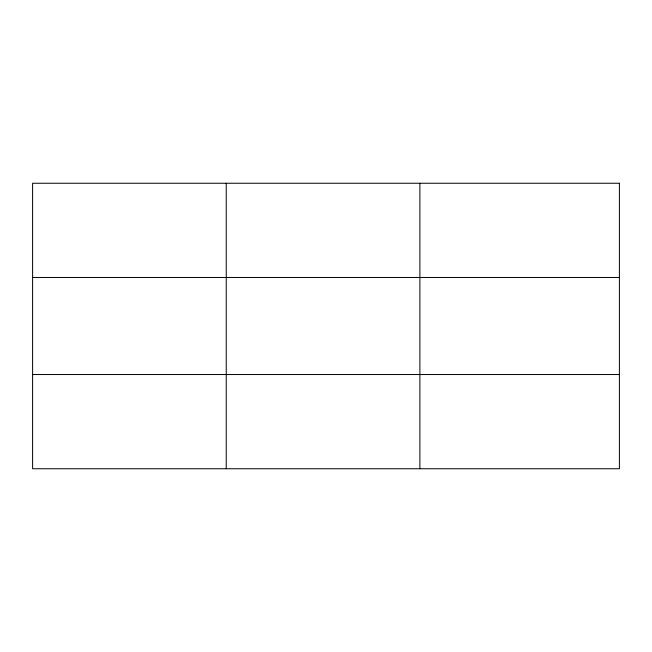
<?xml version="1.0" encoding="UTF-8"?>
<svg xmlns="http://www.w3.org/2000/svg" width="652" height="652" viewBox="0 0 652 652"><rect width="100%" height="100%" fill="white"/><g stroke="black" fill="none" stroke-linecap="round" stroke-linejoin="round"><path stroke-width="0.98" d="M226.244 468.747L226.244 183.253M419.888 468.747L419.888 183.253M32.6 277.467L619.4 277.467M32.6 374.533L619.4 374.533M619.4 183.253L619.4 468.747L32.6 468.747L32.6 183.253L619.4 183.253"/></g></svg>
